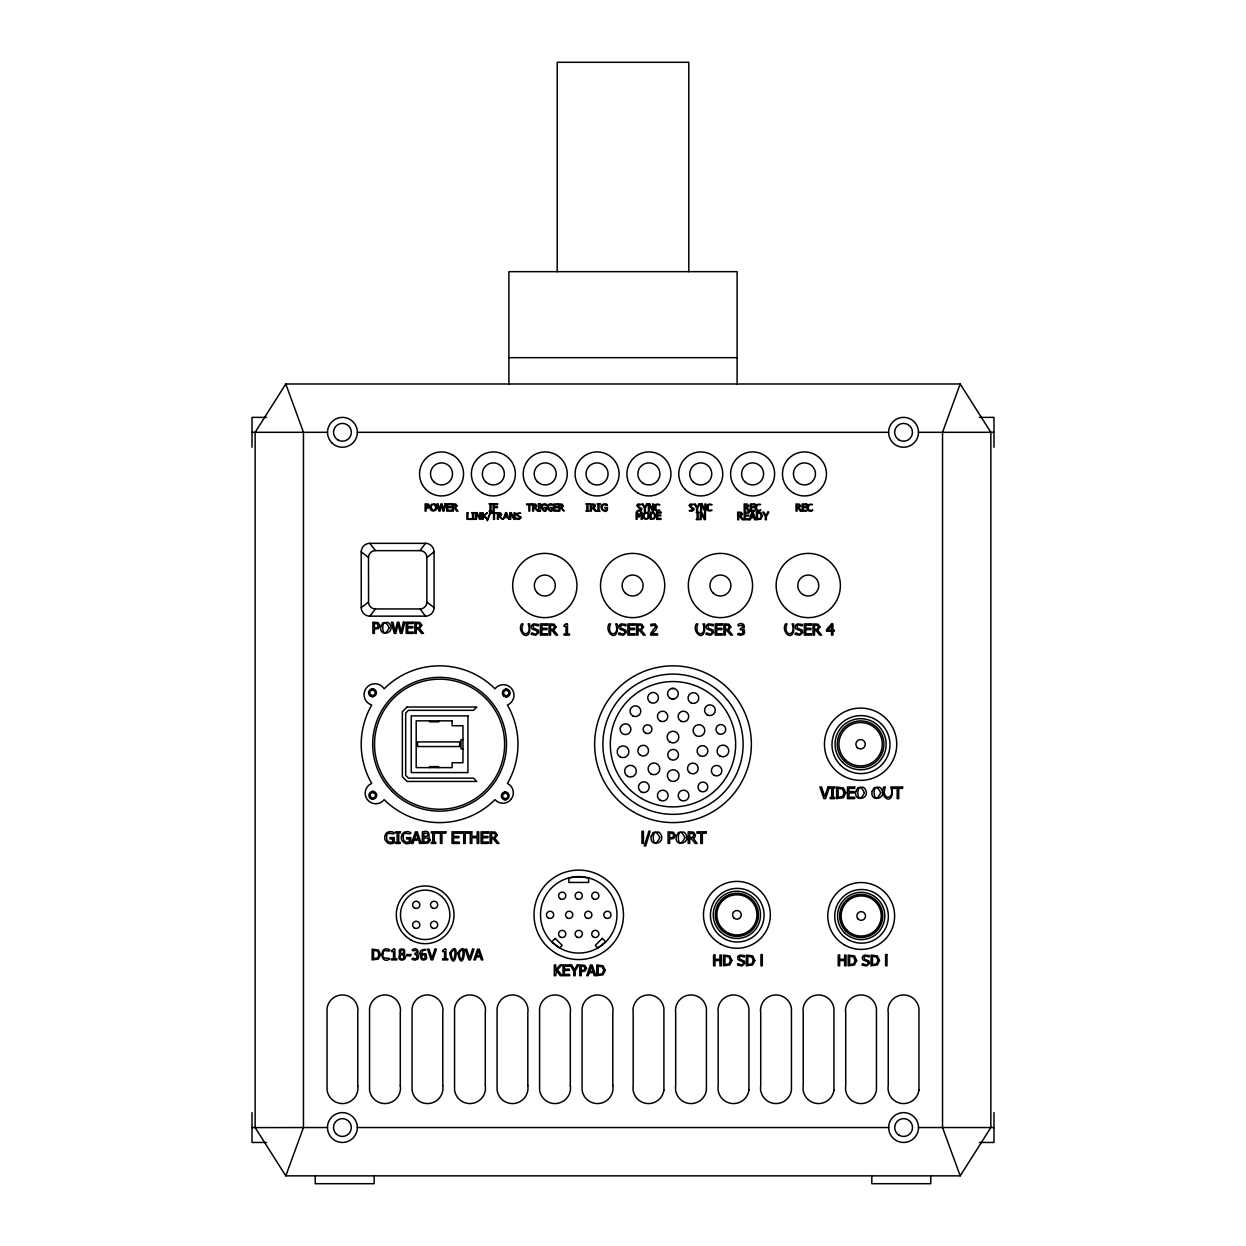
<?xml version="1.0" encoding="UTF-8"?>
<svg xmlns="http://www.w3.org/2000/svg" width="1246" height="1246" viewBox="0 0 1246 1246"><rect width="100%" height="100%" fill="white"/><g stroke="black" fill="none" stroke-linecap="round" stroke-linejoin="round"><path stroke-width="1.5" d="M361.215 551.869L361.278 550.903A8.769 8.769 0 0 1 368.816 543.349L426.506 543.349A8.769 8.769 0 0 1 434.06 550.903L434.06 608.593A8.769 8.769 0 0 1 426.506 616.147L368.816 616.147A8.769 8.769 0 0 1 361.278 608.593L361.215 551.869L368.505 557.46L368.551 602.893A7.024 7.024 0 0 0 374.594 608.936L420.805 608.936A7.024 7.024 0 0 0 426.848 602.893L426.848 556.682A7.024 7.024 0 0 0 420.805 550.639L374.594 550.639A7.024 7.024 0 0 0 368.551 556.682L368.505 557.46M285.801 1175.85L303.463 1127.537L303.463 432.3L285.801 383.986L960.199 383.986L990.85 432.3L990.85 1127.537L960.199 1175.85L285.801 1175.85L255.15 1127.599L255.15 432.3L285.801 383.986M960.199 383.986L942.537 432.3L942.537 1127.537L960.199 1175.85M420.027 550.576L425.54 543.287M369.797 616.209L375.373 608.983M426.911 557.46L434.122 551.869M361.215 607.627L368.505 602.114M671.547 688.508L674.335 688.508M674.335 698.881L671.547 698.881M255.15 1127.599L327.48 1127.537M508.898 357.68L737.102 357.68M266.551 417.379L252.019 417.379L252.019 447.236M979.449 417.379L993.981 417.379L993.981 447.236M252.019 432.3L327.511 432.3M357.368 432.3L888.632 432.3M918.489 432.3A14.921 14.921 0 0 1 896.092 445.227A14.921 14.921 0 0 1 896.092 419.372A14.921 14.921 0 0 1 918.489 432.3L993.981 432.3M371.978 688.882L373.006 688.882M505.736 689.131L506.748 689.131M371.978 696.623L373.006 696.623M505.736 696.888L506.748 696.888M462.967 739.61L461.02 739.61L461.02 748.846L462.967 748.846M372.289 791.412L373.317 791.412M504.77 792.035L508.368 793.531A3.909 3.909 0 0 1 503.773 799.511L502.901 799.013A3.909 3.909 0 0 1 502.169 793.531A3.909 3.909 0 0 1 507.652 792.814M372.289 799.169L373.317 799.169M505.783 799.776L503.773 799.511M463.605 843.433L465.225 843.433L465.225 833.2L469.119 833.2L469.119 831.83L459.79 831.83L459.79 833.2L463.683 833.2L463.683 843.433M252.019 1127.537L255.15 1127.537M357.322 1127.537A14.921 14.921 0 0 0 334.94 1114.609A14.921 14.921 0 0 0 334.94 1140.464A14.921 14.921 0 0 0 357.322 1127.537L888.678 1127.537M918.52 1127.537A14.921 14.921 0 0 1 896.139 1140.464A14.921 14.921 0 0 1 896.139 1114.609A14.921 14.921 0 0 1 918.52 1127.537L993.981 1127.537M266.551 1142.457L252.019 1142.457L252.019 1112.6M979.449 1142.457L993.981 1142.457L993.981 1112.6M426.911 602.114L434.122 607.627M369.797 543.287L375.373 550.576M420.027 608.983L425.54 616.209M930.746 1175.85L930.746 1183.7L871.826 1183.7L871.826 1175.85M737.102 383.986L737.102 271.659L508.898 271.659L508.898 383.986M688.789 271.659L688.789 62.3L557.211 62.3L557.211 271.659M438.654 720.842L438.654 721.823L429.668 721.823L429.668 720.842M438.654 767.614L438.654 766.633L429.668 766.633L429.668 767.614M374.174 1175.85L374.174 1183.7L315.254 1183.7L315.254 1175.85M421.553 955.121L422.005 957.894L423.656 958.953A1.76 1.76 0 0 0 425.057 958.33L424.855 954.607L421.553 955.121M449.681 953.19C454.883 977.58 461.238 935.279 449.681 953.19M457.749 953.19C462.951 977.58 469.306 935.279 457.749 953.19M451.177 952.66C452.781 972.752 458.917 941.431 451.177 952.66M459.229 952.66C460.849 972.752 466.97 941.431 459.229 952.66M420.167 953.86L421.273 959.155A3.006 3.006 0 0 0 422.955 960.059L425.54 959.56A3.411 3.411 0 0 0 426.786 957.94L425.898 953.673L421.569 953.797L422.55 951.103A2.694 2.694 0 0 1 424.076 950.262C430.337 949.218 418.469 947.972 420.167 953.86M529.675 630.865C527.541 641.768 516.997 631.192 521.576 623.888L523.071 623.888C518.102 636.986 533.163 636.986 528.195 623.888L529.675 623.888L529.675 630.865M617.191 630.865C615.057 641.768 604.497 631.192 609.092 623.888L610.571 623.888C605.603 636.986 620.664 636.986 615.695 623.888L617.191 623.888L617.191 630.865M648.278 515.766C648.948 519.722 643.014 519.208 644.089 515.439A3.645 3.645 0 0 1 644.384 514.022L646.627 512.9A1.76 1.76 0 0 1 647.702 513.601L648.278 515.766M704.52 630.865C702.37 641.768 691.826 631.192 696.405 623.888L697.9 623.888C692.932 636.986 707.993 636.986 703.024 623.888L704.52 623.888L704.52 630.865M793.624 630.865C791.49 641.768 780.946 631.192 785.525 623.888L787.02 623.888C782.036 636.986 797.113 636.986 792.145 623.888L793.624 623.888L793.624 630.865M892.229 794.247C890.018 805.539 879.084 794.59 883.835 787.005L885.376 787.005C880.237 800.586 895.827 800.586 890.688 787.005L892.229 787.005L892.229 794.247M389.11 627.797C380.653 645.412 380.7 610.151 389.11 627.797M435.648 507.465C434.761 515.252 427.253 504.786 433.92 504.552A1.853 1.853 0 0 1 435.056 505.253L435.648 507.465M659.788 837.639C651.035 855.877 651.082 819.338 659.788 837.639M684.879 837.639C676.126 855.877 676.157 819.338 684.879 837.639M864.397 792.814C855.644 811.068 855.675 774.529 864.397 792.814M880.673 792.814C871.92 811.068 871.966 774.529 880.673 792.814M542.275 506.873L543.972 510.377L545.81 510.206L545.81 508.352L544.284 507.511L546.683 507.511C547.134 517.464 535.92 505.004 544.486 503.82A3.987 3.987 0 0 1 546.215 504.209C548.271 506.951 541.87 502.621 542.275 506.873M548.365 506.873L550.062 510.377L551.9 510.206L551.9 508.352L550.374 507.511L552.772 507.511C553.208 517.464 542.01 505.004 550.576 503.82A3.987 3.987 0 0 1 552.305 504.209C554.377 506.951 547.929 502.621 548.365 506.873M386.494 836.58L387.039 840.427L389.453 842.249L392.677 841.953L392.677 838.947L389.998 838.947L389.998 837.592L394.203 837.592L394.203 842.654C388.581 846.517 382.086 839.648 385.699 834.072A4.766 4.766 0 0 1 388.098 832.032L390.372 831.612A7.445 7.445 0 0 1 393.393 832.266L394.157 832.608C394.982 836.284 386.244 829.883 386.494 836.58M383.083 953.564C380.855 960.759 390.045 956.772 389.687 959.171C379.314 965.214 379.329 943.907 389.687 949.873C390.512 953.221 382.724 947.443 383.083 953.564M403.112 836.58L403.657 840.427L406.056 842.249L409.295 841.953L409.295 838.947L406.617 838.947L406.617 837.592L410.822 837.592L410.822 842.654C405.199 846.517 398.689 839.648 402.318 834.072A4.766 4.766 0 0 1 404.716 832.032L406.975 831.612A7.445 7.445 0 0 1 409.996 832.266L410.775 832.608C411.585 836.284 402.847 829.883 403.112 836.58M643.154 514.925C641.69 521.981 652.359 519.457 648.745 513.539A2.694 2.694 0 0 0 647.437 512.293L644.384 512.589L643.154 514.925M655.614 506.888L656.237 509.707A1.962 1.962 0 0 0 657.358 510.377C664.601 508.866 653.449 514.068 654.586 507.543C653.231 501.172 664.289 506.032 657.795 504.63A2.04 2.04 0 0 0 656.206 505.378L655.614 506.888M707.853 506.888L708.476 509.707A1.962 1.962 0 0 0 709.597 510.377C716.839 508.866 705.688 514.068 706.825 507.543C705.47 501.172 716.528 506.032 710.033 504.63A2.04 2.04 0 0 0 708.444 505.378L707.853 506.888M756.509 506.888C755.746 509.271 758.518 511.67 760.543 509.77C762.209 510.611 757.412 512.355 756.369 510.315C750.544 501.562 765.963 505.097 758.689 504.63A2.056 2.056 0 0 0 757.101 505.378L756.509 506.888M808.358 506.888C807.595 509.271 810.367 511.67 812.392 509.77C814.059 510.611 809.261 512.355 808.218 510.315C802.424 501.546 817.765 505.097 810.539 504.63A2.056 2.056 0 0 0 808.95 505.378L808.358 506.888M380.84 626.473C378.519 637.516 395.621 633.638 389.873 624.308A4.299 4.299 0 0 0 387.755 622.361L382.802 622.829L380.84 626.473M430.275 506.592C428.78 513.773 439.885 511.249 436.162 505.191A2.788 2.788 0 0 0 434.776 503.929L431.552 504.225L430.275 506.592M651.222 836.253C648.823 847.685 666.548 843.682 660.598 834.01A4.454 4.454 0 0 0 658.402 832.001L653.262 832.484L651.222 836.253M676.313 836.253C673.915 847.685 691.623 843.682 685.674 834.01A4.454 4.454 0 0 0 683.478 832.001L678.354 832.484L676.313 836.253M855.831 791.444C853.432 802.876 871.141 798.857 865.191 789.201A4.454 4.454 0 0 0 862.995 787.192L857.871 787.659L855.831 791.444M872.107 791.444C869.708 802.876 887.432 798.857 881.483 789.201A4.454 4.454 0 0 0 879.287 787.192L874.147 787.659L872.107 791.444M417.176 956.617C417.566 961.164 411.336 956.243 412.115 959.467L415.058 960.121L417.69 959.124A3.349 3.349 0 0 0 418.578 957.411L418.438 955.526A2.321 2.321 0 0 0 417.176 954.265C419.372 952.879 417.612 946.306 412.41 949.608C411.258 952.785 418.095 948.004 416.834 952.458C412.379 954.436 416.148 953.797 417.176 956.617M743.13 631.66C743.535 636.41 737.025 631.27 737.85 634.635L740.918 635.32L743.675 634.276A3.489 3.489 0 0 0 744.594 632.485L744.438 630.523A2.414 2.414 0 0 0 743.13 629.199C745.731 627.283 743.893 621.256 738.162 624.339L738.162 625.928L742.336 625.29C744.812 627.922 739.61 627.875 740.14 629.635L742.46 630.04L743.13 631.66M602.114 506.873L602.488 509.256L604.185 510.377L606.444 510.206L606.444 508.352L604.559 507.511L607.503 507.511C607.768 517.775 594.685 504.755 604.824 503.82A5.794 5.794 0 0 1 606.942 504.209L607.472 505.58L604.139 504.692A2.367 2.367 0 0 0 602.799 505.424L602.114 506.873M654.742 515.766L654.197 517.666A2.258 2.258 0 0 1 652.935 518.429L651.16 518.538L651.16 513.009L653.698 513.445L654.742 515.766M379.111 954.529L377.616 957.956L373.566 958.672L373.566 950.387L377.491 951.041L379.111 954.529M603.765 970.307L602.27 973.749L598.205 974.465L598.205 966.18L602.13 966.818L603.765 970.307M730.514 960.432L729.019 963.874L724.954 964.575L724.954 956.305L728.879 956.944L730.514 960.432M753.363 960.432L751.883 963.874L747.818 964.575L747.818 956.305L751.743 956.944L753.363 960.432M844.165 792.799L842.545 796.521L838.153 797.3L838.153 788.344L842.389 789.045L844.165 792.799M855.177 960.432L853.681 963.874L849.632 964.575L849.632 956.305L853.557 956.944L855.177 960.432M878.041 960.432L876.545 963.874L872.48 964.575L872.48 956.305L876.405 956.944L878.041 960.432M761.415 515.922L760.356 518.352L757.459 518.866L757.459 512.994L760.262 513.461L761.415 515.922M379.968 625.57L378.363 628.576L374.376 629.23L374.376 633.404L372.897 633.404L372.897 622.19L378.052 622.579L379.968 625.57M429.714 506.016L428.671 507.963L426.085 508.384L426.085 511.094L425.12 511.094L425.12 503.82L428.468 504.069L429.714 506.016M403.844 951.664L402.77 953.829C397.645 953.439 402.302 947.038 403.844 951.664M428.608 839.929L427.285 841.875L423.874 842.109L423.874 837.826L427.658 838.137L428.608 839.929M586.57 968.189L585.028 971.055L581.212 971.678L581.212 975.68L579.779 975.68L579.779 964.949L584.732 965.323L586.57 968.189M675.41 835.318L673.743 838.433L669.632 839.103L669.632 843.433L668.074 843.433L668.074 831.83L673.432 832.219L675.41 835.318M405.526 956.912C405.635 960.448 400.013 961.367 398.767 958.19C399.81 954.623 399.281 953.688 399.296 950.153A3.084 3.084 0 0 1 400.745 949.125C407.925 947.957 402.458 954.576 405.526 956.912M430.213 839.866L428.328 842.935L422.332 843.433L422.332 831.83C432.019 829.493 427.285 836.44 430.213 839.866M531.419 626.224C530.048 630.959 538.147 628.794 537.182 632.89C535.687 636.535 530.36 630.196 531.263 634.416L535.873 635.226L538.817 632.547L538.35 630.133L533.74 628.233L533.054 626.006C534.441 622.595 539.456 628.467 538.443 624.402L533.615 623.903A3.567 3.567 0 0 0 531.949 625.087L531.419 626.224M618.919 626.224C617.564 630.959 625.648 628.794 624.682 632.89C623.187 636.55 617.736 630.165 618.779 634.416L623.389 635.226L626.333 632.547L625.866 630.133L621.24 628.233L620.57 626.006C621.956 622.595 626.972 628.467 625.959 624.402L621.131 623.903A3.567 3.567 0 0 0 619.449 625.087L618.919 626.224M637.002 505.455C638.762 509.957 644.961 508.944 636.908 510.689L639.852 511.218L641.612 509.91A2.165 2.165 0 0 0 641.69 508.461C631.613 504.1 647.126 505.175 638.404 503.96A2.274 2.274 0 0 0 637.345 504.723L637.002 505.455M689.24 505.455C691.732 509.739 695.689 509.505 689.147 510.689L692.106 511.218L693.851 509.91A2.165 2.165 0 0 0 693.929 508.461C683.852 504.1 699.364 505.175 690.658 503.96A2.274 2.274 0 0 0 689.583 504.723L689.24 505.455M706.248 626.224C704.878 630.959 712.977 628.794 712.011 632.89C710.516 636.535 705.189 630.196 706.093 634.416L710.703 635.226L713.647 632.547L713.179 630.133L708.569 628.233L707.884 626.006C709.27 622.595 714.285 628.467 713.273 624.402L708.444 623.903A3.567 3.567 0 0 0 706.778 625.087L706.248 626.224M737.772 957.317C736.464 961.865 744.22 959.778 743.301 963.703C741.868 967.192 736.76 961.133 737.632 965.167L742.055 965.946L744.874 963.376L744.423 961.071L739.999 959.233L739.345 957.115C740.669 953.829 745.482 959.467 744.516 955.573L739.875 955.09A3.427 3.427 0 0 0 738.286 956.227L737.772 957.317M795.353 626.224C793.998 630.959 802.081 628.794 801.131 632.89C799.636 636.535 794.309 630.196 795.213 634.416L799.823 635.226L802.767 632.547L802.299 630.133L797.674 628.233L797.004 626.006C798.39 622.595 803.405 628.467 802.393 624.402L797.565 623.903A3.567 3.567 0 0 0 795.883 625.087L795.353 626.224M862.434 957.317C861.126 961.865 868.883 959.778 867.964 963.703C866.531 967.208 861.298 961.102 862.294 965.167L866.718 965.946L869.537 963.376L869.085 961.071L864.662 959.233L864.023 957.115C865.347 953.829 870.16 959.467 869.178 955.573L864.553 955.09A3.427 3.427 0 0 0 862.948 956.227L862.434 957.317M655.708 515.782L654.29 518.772L650.241 519.348L650.241 512.184L654.306 512.76L655.708 515.782M380.606 954.545L378.41 959.046L372.133 959.903L372.133 949.172L378.426 950.013L380.606 954.545M605.245 970.323L603.048 974.824L596.787 975.68L596.787 964.949L603.064 965.806L605.245 970.323M731.994 960.448L729.798 964.949L723.537 965.806L723.537 955.075L729.813 955.916L731.994 960.448M754.858 960.448L752.662 964.949L746.385 965.806L746.385 955.075L752.677 955.916L754.858 960.448M845.769 792.83L843.402 797.689L836.611 798.624L836.611 787.005L843.417 787.939L845.769 792.83M856.672 960.448L854.476 964.949L848.199 965.806L848.199 955.075L854.491 955.916L856.672 960.448M879.52 960.448L877.34 964.949L871.063 965.806L871.063 955.075L877.34 955.916L879.52 960.448M762.474 515.937L760.917 519.13L756.447 519.738L756.447 512.122L760.917 512.729L762.474 515.937M400.059 956.134L400.122 957.722A2.149 2.149 0 0 0 400.869 958.719C404.483 960.573 405.09 954.405 401.212 954.529L400.059 956.134M536.792 505.892L535.422 507.994L537.774 511.109L534.534 508.259L533.522 508.259L533.522 511.109L532.649 511.109L532.649 503.945L535.687 504.132L536.792 505.892M563.145 505.892L561.775 507.994L564.126 511.109L560.887 508.259L559.875 508.259L559.875 511.109L559.002 511.109L559.002 503.945L562.039 504.132L563.145 505.892M657.078 626.738L655.817 629.946L652.032 633.793L657.545 633.793L657.545 635.086L650.63 635.086L650.63 633.513L655.536 626.816L654.384 625.056L650.864 625.928L650.864 624.324L655.131 623.857L657.078 626.738M620.337 727.804L620.165 729.19A5.373 5.373 0 0 0 625.539 734.564A5.373 5.373 0 0 0 630.897 729.19L630.725 727.804A5.373 5.373 0 0 0 620.337 727.804M421.849 625.243L419.528 628.529L423.515 633.404L421.569 633.404L418.017 628.95L416.32 628.95L416.32 633.404L414.84 633.404L414.84 622.19L419.98 622.47L421.849 625.243M456.939 505.798L455.429 507.932L458.014 511.094L456.752 511.094L454.447 508.212L453.342 508.212L453.342 511.094L452.376 511.094L452.376 503.82L455.709 504.007L456.939 505.798M501.577 514.505L500.207 516.451L502.559 519.333L499.319 516.701L498.307 516.701L498.307 519.333L497.419 519.333L497.419 512.698L500.471 512.869L501.577 514.505M497.294 834.976L494.88 838.387L499.023 843.433L497.014 843.433L493.338 838.823L491.578 838.823L491.578 843.433L490.036 843.433L490.036 831.83L495.347 832.11L497.294 834.976M556.059 626.925L553.738 630.211L557.725 635.086L555.794 635.086L552.243 630.632L550.545 630.632L550.545 635.086L549.05 635.086L549.05 623.888L554.19 624.168L556.059 626.925M643.575 626.925L641.254 630.211L645.241 635.086L643.31 635.086L639.759 630.632L638.045 630.632L638.045 635.086L636.566 635.086L636.566 623.888L641.706 624.168L643.575 626.925M695.439 834.976L695.081 836.658A3.333 3.333 0 0 1 693.274 838.247L697.168 843.433L695.159 843.433L691.483 838.823L689.723 838.823L689.723 843.433L688.181 843.433L688.181 831.83L693.508 832.11L695.439 834.976M742.476 514.193L740.887 516.42L743.613 519.738L742.289 519.738L739.859 516.701L738.707 516.701L738.707 519.738L737.679 519.738L737.679 512.122L741.199 512.324L742.476 514.193M730.888 626.925L728.567 630.211L732.555 635.086L730.623 635.086L727.072 630.632L725.374 630.632L725.374 635.086L723.879 635.086L723.879 623.888L729.019 624.168L730.888 626.925M748.69 505.892L747.195 507.994L749.765 511.125L748.519 511.125L746.245 508.275L745.155 508.275L745.155 511.125L744.189 511.125L744.189 503.945L747.491 504.132L748.69 505.892M800.539 505.892L799.044 507.994L801.614 511.125L800.368 511.125L798.094 508.275L797.004 508.275L797.004 511.125L796.038 511.125L796.038 503.945L799.34 504.132L800.539 505.892M820.008 626.925L817.688 630.211L821.675 635.086L819.743 635.086L816.192 630.632L814.495 630.632L814.495 635.086L812.999 635.086L812.999 623.888L818.139 624.168L820.008 626.925M535.873 505.969L535.266 507.293L533.522 507.465L533.522 504.77L535.873 505.969M562.226 505.969L561.619 507.293L559.875 507.465L559.875 504.77L562.226 505.969M420.291 625.352L419.263 627.423L416.32 627.704L416.32 623.483L419.575 623.857L420.291 625.352M455.927 505.86L455.257 507.215L453.342 507.402L453.342 504.646L455.927 505.86M500.658 514.567L498.307 515.969L498.307 513.461L500.658 514.567M495.69 835.085L494.615 837.234L491.578 837.53L491.578 833.153L494.942 833.543L495.69 835.085M554.501 627.034L553.473 629.105L550.545 629.386L550.545 625.165L553.8 625.539L554.501 627.034M642.017 627.034L640.989 629.105L638.045 629.386L638.045 625.165L641.316 625.539L642.017 627.034M693.835 835.085L692.76 837.234L689.723 837.53L689.723 833.153L693.103 833.543L693.835 835.085M729.331 627.034L728.303 629.105L725.374 629.386L725.374 625.165L728.63 625.539L729.331 627.034M818.451 627.034L817.423 629.105L814.495 629.386L814.495 625.165L817.75 625.539L818.451 627.034M741.417 514.271L740.7 515.673L738.707 515.86L738.707 512.994L741.417 514.271M747.693 505.969L747.039 507.293L745.155 507.48L745.155 504.77L747.693 505.969M799.543 505.969L798.873 507.293L797.004 507.48L797.004 504.77L799.543 505.969M595.401 505.892L593.703 507.994L596.6 511.109L595.199 511.109L592.629 508.259L591.383 508.259L591.383 511.109L590.308 511.109L590.308 503.945L593.579 504.023A2.461 2.461 0 0 1 594.856 504.599L595.401 505.892M378.41 625.617L377.367 627.61L374.376 627.953L374.376 623.483L377.616 623.903L378.41 625.617M428.702 506.032L426.085 507.558L426.085 504.646L428.702 506.032M585.075 968.22L584.078 970.136L581.212 970.463L581.212 966.18L584.312 966.585L585.075 968.22M673.806 835.365L672.715 837.421L669.632 837.795L669.632 833.153L672.965 833.59L673.806 835.365M428.063 834.664L427.409 836.159L423.874 836.549L423.874 833.138L427.471 833.449L428.063 834.664M594.264 505.969L593.517 507.293L591.383 507.465L591.383 504.77L594.264 505.969M519.987 517.588C519.644 520.485 515.501 516.451 516.078 518.928L519.052 519.411L520.828 518.211A1.838 1.838 0 0 0 520.906 516.872C509.723 512.62 528.351 513.072 516.514 513.414A1.604 1.604 0 0 0 516.124 514.473L519.987 517.588M403.393 622.19L401.15 631.597L398.891 622.19L397.381 622.19L395.138 631.52L392.879 622.19L391.353 622.19L394.219 633.404L395.854 633.404L398.081 624.106L400.371 633.404L402.037 633.404L404.857 622.19L403.393 622.19M444.947 503.82L443.483 509.925L442.019 503.82L441.022 503.82L439.573 509.879L438.109 503.82L437.112 503.82L438.981 511.094L440.04 511.094L441.489 505.051L442.969 511.094L444.059 511.094L445.897 503.82L444.947 503.82M393.767 949.125L391.556 950.636L391.556 951.617L393.502 951.617L393.502 958.813L391.556 958.813L391.556 959.903L396.789 959.903L396.789 958.813L394.889 958.813L394.889 949.125L393.767 949.125M444.806 949.125L442.595 950.636L442.595 951.617L444.542 951.617L444.542 958.813L442.595 958.813L442.595 959.903L447.828 959.903L447.828 958.813L445.928 958.813L445.928 949.125L444.806 949.125M566.307 623.841L564.002 625.414L564.002 626.427L566.027 626.427L566.027 633.949L564.002 633.949L564.002 635.086L569.453 635.086L569.453 633.949L567.475 633.949L567.475 623.841L566.307 623.841M648.855 831.3L644.322 845.956L645.646 845.956L650.194 831.3L648.855 831.3M414.124 840.193L413.065 843.433L411.507 843.433L415.416 831.83L417.317 831.83L421.241 843.433L419.606 843.433L418.547 840.193L414.124 840.193M476.315 956.897L475.333 959.903L473.901 959.903L477.514 949.172L479.274 949.172L482.903 959.903L481.392 959.903L480.411 956.897L476.315 956.897M589.187 972.69L588.205 975.68L586.757 975.68L590.386 964.949L592.146 964.949L595.759 975.68L594.264 975.68L593.283 972.69L589.187 972.69M416.335 833.403L414.544 838.87L418.126 838.87L416.335 833.403M478.355 950.62L476.704 955.682L480.022 955.682L478.355 950.62M591.227 966.413L589.576 971.475L592.894 971.475L591.227 966.413M751.027 517.604L750.326 519.738L749.298 519.738L751.883 512.122L753.129 512.122L755.715 519.738L754.64 519.738L753.939 517.604L751.027 517.604M752.475 513.165L751.307 516.747L753.659 516.747L752.475 513.165M434.963 949.172L431.988 958.081L429.013 949.172L427.487 949.172L431.178 959.903L432.72 959.903L436.411 949.172L434.963 949.172M472.577 949.172L469.602 958.081L466.627 949.172L465.101 949.172L468.792 959.903L470.334 959.903L474.025 949.172L472.577 949.172M827.967 787.005L824.759 796.646L821.55 787.005L819.884 787.005L823.886 798.624L825.553 798.624L829.54 787.005L827.967 787.005M490.036 512.402L487.217 520.781L490.862 512.402L490.036 512.402M504.692 517.479L503.166 519.333L505.565 512.698L506.686 512.698L509.116 519.333L507.449 517.479L504.692 517.479M506.063 513.601L504.957 516.732L507.184 516.732L506.063 513.601M640.818 512.184L639.151 516.171L637.407 512.184L636.161 512.184L636.161 519.348L637.018 519.348L637.018 513.181L638.809 517.386L641.176 513.181L641.176 519.348L642.095 519.348L642.095 512.184L640.818 512.184M646.752 503.945L644.867 507.106L643.029 503.945L641.97 503.945L644.384 508.057L644.384 511.125L645.335 511.125L645.335 507.947L647.764 503.945L646.752 503.945M698.99 503.945L697.121 507.106L695.268 503.945L694.209 503.945L696.623 508.057L696.623 511.125L697.573 511.125L697.573 507.947L700.003 503.945L698.99 503.945M577.272 964.949L574.468 969.684L571.696 964.949L570.107 964.949L573.736 971.086L573.736 975.68L575.169 975.68L575.169 970.93L578.783 964.949L577.272 964.949M767.863 512.122L765.854 515.486L763.876 512.122L762.754 512.122L765.34 516.467L765.34 519.738L766.352 519.738L766.352 516.358L768.938 512.122L767.863 512.122M831.487 625.648L827.718 630.024L831.487 630.024L831.487 625.648M831.549 623.888L826.55 629.651L826.55 631.239L831.487 631.239L831.487 635.086L832.935 635.086L832.935 631.239L834.275 631.239L834.275 630.024L832.935 630.024L832.935 623.888L831.549 623.888M556.37 970.696L555.732 975.68L554.314 975.68L554.314 964.949L555.732 964.949L555.732 969.886L560.139 964.949L561.868 964.949L557.429 969.746L562.133 975.68L560.279 975.68L556.37 970.696M483.604 516.249L483.183 519.333L482.218 519.333L482.218 512.698L483.183 512.698L483.183 515.751L487.311 512.698L484.32 515.657L487.498 519.333L483.604 516.249M407.068 707.012L402.365 711.715L402.365 776.741L407.068 781.444L476.797 781.444L473.48 778.127L408.439 778.127L405.682 775.37L405.682 713.086L408.439 710.329L473.48 710.329L476.797 707.012L407.068 707.012M555.218 938.378L551.729 941.867L559.641 947.941A38.221 38.221 0 0 0 616.972 914.844A38.221 38.221 0 0 0 559.641 881.732A38.221 38.221 0 0 0 559.641 947.941L562.211 945.371L555.218 938.378M602.285 938.378L595.292 945.371L597.862 947.941L605.774 941.867L602.285 938.378M511.187 799.169L508.975 801.303A10.451 10.451 0 0 1 495.005 799.652A78.373 78.373 0 0 1 384.157 799.652A10.591 10.591 0 0 1 367.368 799.652A10.591 10.591 0 0 1 371.713 783.423A78.373 78.373 0 0 1 371.713 705.034A10.902 10.902 0 0 1 366.308 688.01A10.902 10.902 0 0 1 384.157 688.804A78.373 78.373 0 0 1 495.005 688.804A10.591 10.591 0 0 1 511.81 688.804A10.591 10.591 0 0 1 507.449 705.034A78.373 78.373 0 0 1 507.449 783.423A10.451 10.451 0 0 1 511.187 799.169M372.492 689.817L369.953 691.281L369.953 694.209L372.492 695.673L375.03 694.209L375.03 691.281L372.492 689.817M506.25 690.082L503.711 691.546L503.711 694.474L506.25 695.938L508.789 694.474L508.789 691.546L506.25 690.082M372.803 792.363L370.264 793.827L370.264 796.755L372.803 798.219L375.342 796.755L375.342 793.827L372.803 792.363M505.269 792.986L502.73 794.45L502.73 797.378L505.269 798.842L507.807 797.378L507.807 794.45L505.269 792.986M578.751 876.623L568.861 877.916L568.861 882.433L588.642 882.433L588.642 877.916L578.751 876.623M451.317 503.82L446.753 503.82L446.753 511.094L451.317 511.094L451.317 510.237L447.719 510.237L447.719 507.543L451.068 507.543L451.068 506.67L447.719 506.67L447.719 504.677L451.317 504.677L451.317 503.82M491.921 503.82L489.039 503.82L489.99 504.583L489.99 510.486L489.039 511.249L491.921 511.249L490.971 510.486L490.971 504.583L491.921 503.82M497.575 503.82L493.136 503.82L493.136 511.249L494.117 511.249L494.117 507.667L497.434 507.667L497.434 506.795L494.117 506.795L494.117 504.692L497.575 504.692L497.575 503.82M531.98 503.945L526.637 503.945L526.637 504.801L528.865 504.801L528.865 511.109L529.752 511.109L529.752 504.801L531.98 504.801L531.98 503.945M540.624 503.945L538.038 503.945L538.895 504.677L538.038 511.109L540.624 511.109L539.767 510.377L540.624 503.945M558.021 503.945L553.878 503.945L553.878 511.109L558.021 511.109L558.021 510.268L554.766 510.268L554.766 507.605L557.803 507.605L557.803 506.764L554.766 506.764L554.766 504.801L558.021 504.801L558.021 503.945M588.984 503.945L585.822 503.945L586.866 504.677L586.866 510.377L585.822 511.109L588.984 511.109L587.941 510.377L587.941 504.677L588.984 503.945M600.074 503.945L596.927 503.945L597.955 504.677L597.955 510.377L596.927 511.109L600.074 511.109L599.046 510.377L599.046 504.677L600.074 503.945M649.773 503.945L648.418 503.945L648.418 511.125L649.306 511.125L649.306 504.942L652.468 511.125L653.543 511.125L653.543 503.945L652.655 503.945L652.655 509.63L649.773 503.945M702.012 503.945L700.657 503.945L700.657 511.125L701.545 511.125L701.545 504.942L704.706 511.125L705.781 511.125L705.781 503.945L704.893 503.945L704.893 509.63L702.012 503.945M754.827 503.945L750.326 503.945L750.326 511.125L754.827 511.125L754.827 510.268L751.291 510.268L751.291 507.605L754.578 507.605L754.578 506.764L751.291 506.764L751.291 504.801L754.827 504.801L754.827 503.945M806.676 503.945L802.175 503.945L802.175 511.125L806.676 511.125L806.676 510.268L803.14 510.268L803.14 507.605L806.427 507.605L806.427 506.764L803.14 506.764L803.14 504.801L806.676 504.801L806.676 503.945M661.034 512.184L656.704 512.184L656.704 519.348L661.034 519.348L661.034 518.507L657.623 518.507L657.623 515.844L660.801 515.844L660.801 515.003L657.623 515.003L657.623 513.04L661.034 513.04L661.034 512.184M749.002 512.122L744.22 512.122L744.22 519.738L749.002 519.738L749.002 518.834L745.233 518.834L745.233 516.015L748.753 516.015L748.753 515.112L745.233 515.112L745.233 513.025L749.002 513.025L749.002 512.122M699.022 512.308L696.203 512.308L697.121 513.056L697.121 518.85L696.203 519.598L699.022 519.598L698.103 518.85L698.103 513.056L699.022 512.308M701.591 512.308L700.221 512.308L700.221 519.598L701.124 519.598L701.124 513.305L704.348 519.598L705.423 519.598L705.423 512.308L704.52 512.308L704.52 518.071L701.591 512.308M467.904 512.698L466.939 512.698L466.939 519.333L471.128 519.333L467.904 518.554L467.904 512.698M474.399 512.698L471.595 512.698L472.53 513.383L472.53 518.648L471.595 519.333L474.399 519.333L473.48 518.648L473.48 513.383L474.399 512.698M476.953 512.698L475.583 512.698L475.583 519.333L476.486 519.333L476.486 513.617L479.679 519.333L480.754 519.333L480.754 512.698L479.866 512.698L479.866 517.947L476.953 512.698M496.952 512.698L491.126 512.698L493.556 513.492L493.556 519.333L494.522 519.333L494.522 513.492L496.952 512.698M511.172 512.698L509.801 512.698L509.801 519.333L510.704 519.333L510.704 513.617L513.897 519.333L514.972 519.333L514.972 512.698L514.068 512.698L514.068 517.947L511.172 512.698M413.189 622.19L406.18 622.19L406.18 633.404L413.189 633.404L413.189 632.08L407.676 632.08L407.676 627.922L412.815 627.922L412.815 626.598L407.676 626.598L407.676 623.53L413.189 623.53L413.189 622.19M547.415 623.888L540.406 623.888L540.406 635.086L547.415 635.086L547.415 633.762L541.901 633.762L541.901 629.604L547.041 629.604L547.041 628.28L541.901 628.28L541.901 625.212L547.415 625.212L547.415 623.888M634.915 623.888L627.922 623.888L627.922 635.086L634.915 635.086L634.915 633.762L629.401 633.762L629.401 629.604L634.541 629.604L634.541 628.28L629.401 628.28L629.401 625.212L634.915 625.212L634.915 623.888M722.244 623.888L715.235 623.888L715.235 635.086L722.244 635.086L722.244 633.762L716.73 633.762L716.73 629.604L721.87 629.604L721.87 628.28L716.73 628.28L716.73 625.212L722.244 625.212L722.244 623.888M811.364 623.888L804.355 623.888L804.355 635.086L811.364 635.086L811.364 633.762L805.851 633.762L805.851 629.604L810.975 629.604L810.975 628.28L805.851 628.28L805.851 625.212L811.364 625.212L811.364 623.888M467.935 715.874L411.227 715.874L411.227 772.582L467.935 772.582L467.935 715.874M452.127 720.842L416.195 720.842L416.195 767.614L452.127 767.614L452.127 762.723L462.967 762.723L462.967 725.733L452.127 725.733L452.127 720.842M459.618 741.915L417.597 741.915L417.597 746.541L459.618 746.541L459.618 741.915M834.711 787.005L830.21 787.005L830.21 788.204L831.689 788.204L831.689 797.44L830.21 797.44L830.21 798.624L834.711 798.624L834.711 797.44L833.231 797.44L833.231 788.204L834.711 788.204L834.711 787.005M854.694 787.005L847.436 787.005L847.436 798.624L854.694 798.624L854.694 797.253L848.978 797.253L848.978 792.939L854.304 792.939L854.304 791.568L848.978 791.568L848.978 788.391L854.694 788.391L854.694 787.005M902.602 787.005L893.257 787.005L893.257 788.391L897.167 788.391L897.167 798.624L898.709 798.624L898.709 788.391L902.602 788.391L902.602 787.005M643.419 831.3L641.955 831.3L641.955 843.433L643.419 843.433L643.419 831.3M400.2 831.83L395.698 831.83L395.698 833.013L397.178 833.013L397.178 842.249L395.698 842.249L395.698 843.433L400.2 843.433L400.2 842.249L398.72 842.249L398.72 833.013L400.2 833.013L400.2 831.83M435.804 831.83L431.287 831.83L431.287 833.013L432.767 833.013L432.767 842.249L431.287 842.249L431.287 843.433L435.804 843.433L435.804 842.249L434.309 842.249L434.309 833.013L435.804 833.013L435.804 831.83M445.85 831.83L436.521 831.83L436.521 833.2L440.414 833.2L440.414 843.433L441.956 843.433L441.956 833.2L445.85 833.2L445.85 831.83M459.276 831.83L452.018 831.83L452.018 843.433L459.276 843.433L459.276 842.062L453.56 842.062L453.56 837.748L458.886 837.748L458.886 836.378L453.56 836.378L453.56 833.2L459.276 833.2L459.276 831.83M471.829 831.83L470.287 831.83L470.287 843.433L471.829 843.433L471.829 837.748L477.171 837.748L477.171 843.433L478.713 843.433L478.713 831.83L477.171 831.83L477.171 836.378L471.829 836.378L471.829 831.83M488.339 831.83L481.081 831.83L481.081 843.433L488.339 843.433L488.339 842.062L482.623 842.062L482.623 837.748L487.949 837.748L487.949 836.378L482.623 836.378L482.623 833.2L488.339 833.2L488.339 831.83M706.233 831.83L696.903 831.83L696.903 833.2L700.797 833.2L700.797 843.433L702.339 843.433L702.339 833.2L706.233 833.2L706.233 831.83M410.775 954.545L406.71 954.545L406.71 955.853L410.775 955.853L410.775 954.545M762.303 954.592L760.948 954.592L760.948 965.806L762.303 965.806L762.303 954.592M886.965 954.592L885.61 954.592L885.61 965.806L886.965 965.806L886.965 954.592M714.986 955.075L713.553 955.075L713.553 965.806L714.986 965.806L714.986 960.557L719.923 960.557L719.923 965.806L721.356 965.806L721.356 955.075L719.923 955.075L719.923 959.28L714.986 959.28L714.986 955.075M839.648 955.075L838.231 955.075L838.231 965.806L839.648 965.806L839.648 960.557L844.601 960.557L844.601 965.806L846.018 965.806L846.018 955.075L844.601 955.075L844.601 959.28L839.648 959.28L839.648 955.075M569.702 964.949L562.99 964.949L562.99 975.68L569.702 975.68L569.702 974.419L564.422 974.419L564.422 970.432L569.344 970.432L569.344 969.154L564.422 969.154L564.422 966.226L569.702 966.226L569.702 964.949M452.532 454.883L447.221 452.687A21.992 21.992 0 0 0 419.871 477.763A21.992 21.992 0 0 0 454.151 491.952A21.992 21.992 0 0 0 452.532 454.883M918.956 1089.985L918.956 1008.528A15.528 15.528 0 0 0 901.325 995.102A15.528 15.528 0 0 0 888.242 1012.998L888.242 1085.5A15.528 15.528 0 0 0 901.325 1103.411A15.528 15.528 0 0 0 918.956 1089.985M876.452 1089.985L876.452 1008.528A15.528 15.528 0 0 0 858.806 995.102A15.528 15.528 0 0 0 845.723 1012.998L845.723 1085.5A15.528 15.528 0 0 0 858.806 1103.411A15.528 15.528 0 0 0 876.452 1089.985M833.948 1089.985L833.948 1008.528A15.528 15.528 0 0 0 816.301 995.102A15.528 15.528 0 0 0 803.218 1012.998L803.218 1085.5A15.528 15.528 0 0 0 816.301 1103.411A15.528 15.528 0 0 0 833.948 1089.985M791.444 1089.985L791.444 1008.528A15.528 15.528 0 0 0 773.797 995.102A15.528 15.528 0 0 0 760.714 1012.998L760.714 1085.5A15.528 15.528 0 0 0 773.797 1103.411A15.528 15.528 0 0 0 791.444 1089.985M748.924 1089.985L748.924 1008.528A15.528 15.528 0 0 0 731.277 995.102A15.528 15.528 0 0 0 718.194 1012.998L718.194 1085.5A15.528 15.528 0 0 0 731.277 1103.411A15.528 15.528 0 0 0 748.924 1089.985M706.42 1089.985L706.42 1008.528A15.528 15.528 0 0 0 688.773 995.102A15.528 15.528 0 0 0 675.69 1012.998L675.69 1085.5A15.528 15.528 0 0 0 688.773 1103.411A15.528 15.528 0 0 0 706.42 1089.985M663.916 1089.985L663.916 1008.528A15.528 15.528 0 0 0 646.269 995.102A15.528 15.528 0 0 0 633.186 1012.998L633.186 1085.5A15.528 15.528 0 0 0 646.269 1103.411A15.528 15.528 0 0 0 663.916 1089.985M612.814 1085.5L612.814 1012.998A15.528 15.528 0 0 0 599.731 995.102A15.528 15.528 0 0 0 582.084 1008.528L582.084 1089.985A15.528 15.528 0 0 0 599.731 1103.411A15.528 15.528 0 0 0 612.814 1085.5M570.31 1085.5L570.31 1012.998A15.528 15.528 0 0 0 557.227 995.102A15.528 15.528 0 0 0 539.58 1008.528L539.58 1089.985A15.528 15.528 0 0 0 557.227 1103.411A15.528 15.528 0 0 0 570.31 1085.5M527.806 1085.5L527.806 1012.998A15.528 15.528 0 0 0 514.723 995.102A15.528 15.528 0 0 0 497.076 1008.528L497.076 1089.985A15.528 15.528 0 0 0 514.723 1103.411A15.528 15.528 0 0 0 527.806 1085.5M485.286 1085.5L485.286 1012.998A15.528 15.528 0 0 0 472.203 995.102A15.528 15.528 0 0 0 454.556 1008.528L454.556 1089.985A15.528 15.528 0 0 0 472.203 1103.411A15.528 15.528 0 0 0 485.286 1085.5M442.782 1085.5L442.782 1012.998A15.528 15.528 0 0 0 429.699 995.102A15.528 15.528 0 0 0 412.052 1008.528L412.052 1089.985A15.528 15.528 0 0 0 429.699 1103.411A15.528 15.528 0 0 0 442.782 1085.5M400.278 1085.5L400.278 1012.998A15.528 15.528 0 0 0 387.195 995.102A15.528 15.528 0 0 0 369.548 1008.528L369.548 1089.985A15.528 15.528 0 0 0 387.195 1103.411A15.528 15.528 0 0 0 400.278 1085.5M357.758 1085.5L357.758 1012.998A15.528 15.528 0 0 0 344.675 995.102A15.528 15.528 0 0 0 327.044 1008.528L327.044 1089.985A15.528 15.528 0 0 0 344.675 1103.411A15.528 15.528 0 0 0 357.758 1085.5M609.901 608.235A32.131 32.131 0 0 0 663.651 593.828A32.131 32.131 0 0 0 624.308 554.486A32.131 32.131 0 0 0 609.901 608.235M697.729 608.235A32.131 32.131 0 0 0 751.463 593.828A32.131 32.131 0 0 0 712.12 554.486A32.131 32.131 0 0 0 697.729 608.235M803.016 594.607A10.498 10.498 0 0 0 818.747 585.527A10.498 10.498 0 0 0 803.016 576.431A10.498 10.498 0 0 0 803.016 594.607M713.024 592.94A10.498 10.498 0 0 0 730.577 588.237A10.498 10.498 0 0 0 717.727 575.387A10.498 10.498 0 0 0 713.024 592.94M537.384 592.94A10.498 10.498 0 0 0 554.937 588.237A10.498 10.498 0 0 0 542.088 575.387A10.498 10.498 0 0 0 537.384 592.94M785.541 608.235A32.131 32.131 0 0 0 839.29 593.828A32.131 32.131 0 0 0 799.948 554.486A32.131 32.131 0 0 0 785.541 608.235M522.09 608.235A32.131 32.131 0 0 0 575.839 593.828A32.131 32.131 0 0 0 536.481 554.486A32.131 32.131 0 0 0 522.09 608.235M625.196 592.94A10.498 10.498 0 0 0 642.749 588.237A10.498 10.498 0 0 0 629.9 575.387A10.498 10.498 0 0 0 625.196 592.94M433.717 481.704A11.027 11.027 0 0 0 452.158 476.766A11.027 11.027 0 0 0 438.654 463.263A11.027 11.027 0 0 0 433.717 481.704M537.415 481.704A11.027 11.027 0 0 0 555.856 476.766A11.027 11.027 0 0 0 542.353 463.263A11.027 11.027 0 0 0 537.415 481.704M529.675 489.491A21.992 21.992 0 0 0 566.478 479.632A21.992 21.992 0 0 0 539.534 452.687A21.992 21.992 0 0 0 529.675 489.491M796.646 481.704A11.027 11.027 0 0 0 815.086 476.766A11.027 11.027 0 0 0 801.583 463.263A11.027 11.027 0 0 0 796.646 481.704M744.797 481.704A11.027 11.027 0 0 0 763.237 476.766A11.027 11.027 0 0 0 749.734 463.263A11.027 11.027 0 0 0 744.797 481.704M692.947 481.704A11.027 11.027 0 0 0 711.388 476.766A11.027 11.027 0 0 0 697.9 463.263A11.027 11.027 0 0 0 692.947 481.704M643.388 483.464A11.027 11.027 0 0 0 659.928 473.916A11.027 11.027 0 0 0 643.388 464.369A11.027 11.027 0 0 0 643.388 483.464M899.145 1135.246A8.909 8.909 0 0 0 912.508 1127.537A8.909 8.909 0 0 0 899.145 1119.827A8.909 8.909 0 0 0 899.145 1135.246M337.993 440.009A8.909 8.909 0 0 0 351.341 432.3A8.909 8.909 0 0 0 337.993 424.59A8.909 8.909 0 0 0 337.993 440.009M336.109 1133.829A8.909 8.909 0 0 0 350.998 1129.842A8.909 8.909 0 0 0 340.096 1118.939A8.909 8.909 0 0 0 336.109 1133.829M899.098 440.009A8.909 8.909 0 0 0 912.461 432.3A8.909 8.909 0 0 0 899.098 424.59A8.909 8.909 0 0 0 899.098 440.009M331.888 442.86A14.921 14.921 0 0 0 356.854 436.162A14.921 14.921 0 0 0 338.585 417.893A14.921 14.921 0 0 0 331.888 442.86M793.468 492.98A21.992 21.992 0 0 0 826.456 473.932A21.992 21.992 0 0 0 793.468 454.883A21.992 21.992 0 0 0 793.468 492.98M485.566 481.704A11.027 11.027 0 0 0 504.007 476.766A11.027 11.027 0 0 0 490.503 463.263A11.027 11.027 0 0 0 485.566 481.704M482.389 492.98A21.992 21.992 0 0 0 515.377 473.932A21.992 21.992 0 0 0 482.389 454.883A21.992 21.992 0 0 0 482.389 492.98M589.249 481.704A11.027 11.027 0 0 0 607.705 476.766A11.027 11.027 0 0 0 594.202 463.263A11.027 11.027 0 0 0 589.249 481.704M586.072 492.98A21.992 21.992 0 0 0 619.075 473.932A21.992 21.992 0 0 0 586.072 454.883A21.992 21.992 0 0 0 586.072 492.98M637.921 492.98A21.992 21.992 0 0 0 670.924 473.932A21.992 21.992 0 0 0 637.921 454.883A21.992 21.992 0 0 0 637.921 492.98M685.222 489.491A21.992 21.992 0 0 0 722.01 479.632A21.992 21.992 0 0 0 695.081 452.687A21.992 21.992 0 0 0 685.222 489.491M737.071 489.491A21.992 21.992 0 0 0 773.859 479.632A21.992 21.992 0 0 0 746.93 452.687A21.992 21.992 0 0 0 737.071 489.491M848.121 939.546A26.82 26.82 0 0 0 888.367 916.324A26.82 26.82 0 0 0 848.121 893.102A26.82 26.82 0 0 0 848.121 939.546M844.477 932.693A23.643 23.643 0 0 0 884.021 922.087A23.643 23.643 0 0 0 855.068 893.148A23.643 23.643 0 0 0 844.477 932.693M844.477 944.92A33.424 33.424 0 0 0 894.612 915.981A33.424 33.424 0 0 0 844.477 887.027A33.424 33.424 0 0 0 844.477 944.92M845.925 931.229A21.587 21.587 0 0 0 882.028 921.557A21.587 21.587 0 0 0 855.597 895.126A21.587 21.587 0 0 0 845.925 931.229M858.12 919.05A4.345 4.345 0 0 0 865.378 917.103A4.345 4.345 0 0 0 860.067 911.776A4.345 4.345 0 0 0 858.12 919.05M847.015 930.155A20.045 20.045 0 0 0 880.548 921.168A20.045 20.045 0 0 0 856.002 896.606A20.045 20.045 0 0 0 847.015 930.155M722.727 929.018A20.045 20.045 0 0 0 756.275 920.031A20.045 20.045 0 0 0 731.714 895.469A20.045 20.045 0 0 0 722.727 929.018M720.188 943.783A33.424 33.424 0 0 0 770.34 914.844A33.424 33.424 0 0 0 720.188 885.89A33.424 33.424 0 0 0 720.188 943.783M723.848 938.425A26.82 26.82 0 0 0 764.078 915.187A26.82 26.82 0 0 0 723.848 891.965A26.82 26.82 0 0 0 723.848 938.425M720.188 931.556A23.643 23.643 0 0 0 759.733 920.95A23.643 23.643 0 0 0 730.795 892.011A23.643 23.643 0 0 0 720.188 931.556M733.832 917.913A4.345 4.345 0 0 0 741.105 915.966A4.345 4.345 0 0 0 735.779 910.639A4.345 4.345 0 0 0 733.832 917.913M721.652 930.092A21.587 21.587 0 0 0 757.755 920.42A21.587 21.587 0 0 0 731.324 893.989A21.587 21.587 0 0 0 721.652 930.092M605.603 917.975A3.613 3.613 0 0 0 611.038 914.844A3.613 3.613 0 0 0 605.603 911.714A3.613 3.613 0 0 0 605.603 917.975M556.386 953.564A44.716 44.716 0 0 0 623.467 914.844A44.716 44.716 0 0 0 556.386 876.109A44.716 44.716 0 0 0 556.386 953.564M410.728 939.827A28.86 28.86 0 0 0 454.011 914.844A28.86 28.86 0 0 0 410.728 889.846A28.86 28.86 0 0 0 410.728 939.827M412.815 936.213A24.686 24.686 0 0 0 449.853 914.844A24.686 24.686 0 0 0 412.815 893.46A24.686 24.686 0 0 0 412.815 936.213M414.42 907.96A3.613 3.613 0 0 0 419.84 904.83A3.613 3.613 0 0 0 414.42 901.715A3.613 3.613 0 0 0 414.42 907.96M432.3 907.96A3.613 3.613 0 0 0 437.72 904.83A3.613 3.613 0 0 0 432.3 901.715A3.613 3.613 0 0 0 432.3 907.96M414.42 927.974A3.613 3.613 0 0 0 419.84 924.843A3.613 3.613 0 0 0 414.42 921.713A3.613 3.613 0 0 0 414.42 927.974M432.3 927.974A3.613 3.613 0 0 0 437.72 924.843A3.613 3.613 0 0 0 432.3 921.713A3.613 3.613 0 0 0 432.3 927.974M576.945 898.864A3.613 3.613 0 0 0 582.365 895.734A3.613 3.613 0 0 0 576.945 892.603A3.613 3.613 0 0 0 576.945 898.864M560.389 898.864A3.613 3.613 0 0 0 565.809 895.734A3.613 3.613 0 0 0 560.389 892.603A3.613 3.613 0 0 0 560.389 898.864M593.501 937.07A3.613 3.613 0 0 0 598.921 933.955A3.613 3.613 0 0 0 593.501 930.824A3.613 3.613 0 0 0 593.501 937.07M567.382 917.975A3.613 3.613 0 0 0 572.802 914.844A3.613 3.613 0 0 0 567.382 911.714A3.613 3.613 0 0 0 567.382 917.975M548.271 917.975A3.613 3.613 0 0 0 553.691 914.844A3.613 3.613 0 0 0 548.271 911.714A3.613 3.613 0 0 0 548.271 917.975M593.501 898.864A3.613 3.613 0 0 0 598.921 895.734A3.613 3.613 0 0 0 593.501 892.603A3.613 3.613 0 0 0 593.501 898.864M576.945 937.085A3.613 3.613 0 0 0 582.365 933.955A3.613 3.613 0 0 0 576.945 930.824A3.613 3.613 0 0 0 576.945 937.085M586.492 917.975A3.613 3.613 0 0 0 591.912 914.844A3.613 3.613 0 0 0 586.492 911.714A3.613 3.613 0 0 0 586.492 917.975M560.389 937.085A3.613 3.613 0 0 0 565.809 933.955A3.613 3.613 0 0 0 560.389 930.824A3.613 3.613 0 0 0 560.389 937.085M641.129 791.802A5.373 5.373 0 0 0 649.228 787.207A5.373 5.373 0 0 0 641.207 782.488A5.373 5.373 0 0 0 641.129 791.802M680.145 799.667A5.373 5.373 0 0 0 688.867 796.443A5.373 5.373 0 0 0 681.718 790.494A5.373 5.373 0 0 0 680.145 799.667M620.103 756.836A5.856 5.856 0 0 0 628.903 751.759A5.856 5.856 0 0 0 620.103 746.681A5.856 5.856 0 0 0 620.103 756.836M713.6 774.981A5.249 5.249 0 0 0 721.839 771.134A5.249 5.249 0 0 0 714.379 765.932A5.249 5.249 0 0 0 713.6 774.981M640.522 755.31A5.373 5.373 0 0 0 648.574 750.653A5.373 5.373 0 0 0 640.522 745.996A5.373 5.373 0 0 0 640.522 755.31M370.109 695.844A3.909 3.909 0 0 0 376.37 693.259A3.909 3.909 0 0 0 370.997 689.147A3.909 3.909 0 0 0 370.109 695.844M633.809 812.096A78.373 78.373 0 0 0 751.369 744.236A78.373 78.373 0 0 0 633.809 676.36A78.373 78.373 0 0 0 633.809 812.096M393.596 790.213A65.026 65.026 0 0 0 502.403 761.057A65.026 65.026 0 0 0 422.752 681.406A65.026 65.026 0 0 0 393.596 790.213M844.087 760.73A23.331 23.331 0 0 0 883.118 750.263A23.331 23.331 0 0 0 854.554 721.699A23.331 23.331 0 0 0 844.087 760.73M659.991 720.889A5.202 5.202 0 0 0 667.794 716.388A5.202 5.202 0 0 0 659.991 711.887A5.202 5.202 0 0 0 659.991 720.889M645.35 732.991A4.392 4.392 0 0 0 651.954 729.19A4.392 4.392 0 0 0 645.35 725.39A4.392 4.392 0 0 0 645.35 732.991M370.42 798.39A3.909 3.909 0 0 0 376.666 795.805A3.909 3.909 0 0 0 371.308 791.677A3.909 3.909 0 0 0 370.42 798.39M627.563 776.258A5.856 5.856 0 0 0 636.348 771.181A5.856 5.856 0 0 0 627.563 766.119A5.856 5.856 0 0 0 627.563 776.258M641.659 798.499A62.658 62.658 0 0 0 735.654 744.236A62.658 62.658 0 0 0 641.659 689.957A62.658 62.658 0 0 0 641.659 798.499M623.421 793.811A70.119 70.119 0 0 0 740.731 762.381A70.119 70.119 0 0 0 654.851 676.5A70.119 70.119 0 0 0 623.421 793.811M651.004 773.922A5.856 5.856 0 0 0 659.804 768.844A5.856 5.856 0 0 0 651.004 763.782A5.856 5.856 0 0 0 651.004 773.922M707.23 714.861A5.373 5.373 0 0 0 715.282 710.22A5.373 5.373 0 0 0 707.23 705.563A5.373 5.373 0 0 0 707.23 714.861M857.264 747.553A4.704 4.704 0 0 0 865.129 745.451A4.704 4.704 0 0 0 859.382 739.688A4.704 4.704 0 0 0 857.264 747.553M670.223 780.635A5.856 5.856 0 0 0 679.086 775.682A5.856 5.856 0 0 0 670.379 770.48A5.856 5.856 0 0 0 670.223 780.635M503.867 696.109A3.909 3.909 0 0 0 510.112 693.524A3.909 3.909 0 0 0 504.755 689.396A3.909 3.909 0 0 0 503.867 696.109M699.785 755.637A5.373 5.373 0 0 0 707.837 750.995A5.373 5.373 0 0 0 699.785 746.338A5.373 5.373 0 0 0 699.785 755.637M699.676 790.618A4.891 4.891 0 0 0 707.681 787.893A4.891 4.891 0 0 0 701.311 782.317A4.891 4.891 0 0 0 699.676 790.618M718.412 733.629A4.891 4.891 0 0 0 725.733 729.408A4.891 4.891 0 0 0 718.412 725.172A4.891 4.891 0 0 0 718.412 733.629M392.272 791.537A66.895 66.895 0 0 0 504.209 761.54A66.895 66.895 0 0 0 422.269 679.615A66.895 66.895 0 0 0 392.272 791.537M632.734 715.843A5.373 5.373 0 0 0 640.787 711.186A5.373 5.373 0 0 0 632.734 706.529A5.373 5.373 0 0 0 632.734 715.843M690.736 702.713A5.373 5.373 0 0 0 698.788 698.056A5.373 5.373 0 0 0 690.736 693.399A5.373 5.373 0 0 0 690.736 702.713M670.068 742.164A5.856 5.856 0 0 0 678.852 737.087A5.856 5.856 0 0 0 670.068 732.009A5.856 5.856 0 0 0 670.068 742.164M670.457 759.421A5.373 5.373 0 0 0 678.509 754.765A5.373 5.373 0 0 0 670.457 750.108A5.373 5.373 0 0 0 670.457 759.421M840.474 765.106A29.001 29.001 0 0 0 888.974 752.117A29.001 29.001 0 0 0 853.463 716.606A29.001 29.001 0 0 0 840.474 765.106M842.53 762.303A25.559 25.559 0 0 0 885.267 750.84A25.559 25.559 0 0 0 853.977 719.549A25.559 25.559 0 0 0 842.53 762.303M650.412 702.448A5.373 5.373 0 0 0 658.464 697.791A5.373 5.373 0 0 0 650.412 693.15A5.373 5.373 0 0 0 650.412 702.448M670.255 698.352A5.373 5.373 0 0 0 678.307 693.695A5.373 5.373 0 0 0 670.255 689.054A5.373 5.373 0 0 0 670.255 698.352M680.752 721.076A5.296 5.296 0 0 0 688.711 716.481A5.296 5.296 0 0 0 680.752 711.902A5.296 5.296 0 0 0 680.752 721.076M696.031 735.607A5.856 5.856 0 0 0 704.815 730.53A5.856 5.856 0 0 0 696.031 725.452A5.856 5.856 0 0 0 696.031 735.607M720.001 756.026A5.856 5.856 0 0 0 728.785 750.949A5.856 5.856 0 0 0 720.001 745.887A5.856 5.856 0 0 0 720.001 756.026M689.396 772.567A5.373 5.373 0 0 0 698.134 769.405A5.373 5.373 0 0 0 691.016 763.409A5.373 5.373 0 0 0 689.396 772.567M659.975 800.119A5.373 5.373 0 0 0 668.152 795.696A5.373 5.373 0 0 0 660.224 790.821A5.373 5.373 0 0 0 659.975 800.119M845.271 759.546A21.665 21.665 0 0 0 881.529 749.843A21.665 21.665 0 0 0 854.99 723.287A21.665 21.665 0 0 0 845.271 759.546M842.53 775.526A36.134 36.134 0 0 0 896.731 744.236A36.134 36.134 0 0 0 842.53 712.93A36.134 36.134 0 0 0 842.53 775.526"/></g></svg>
